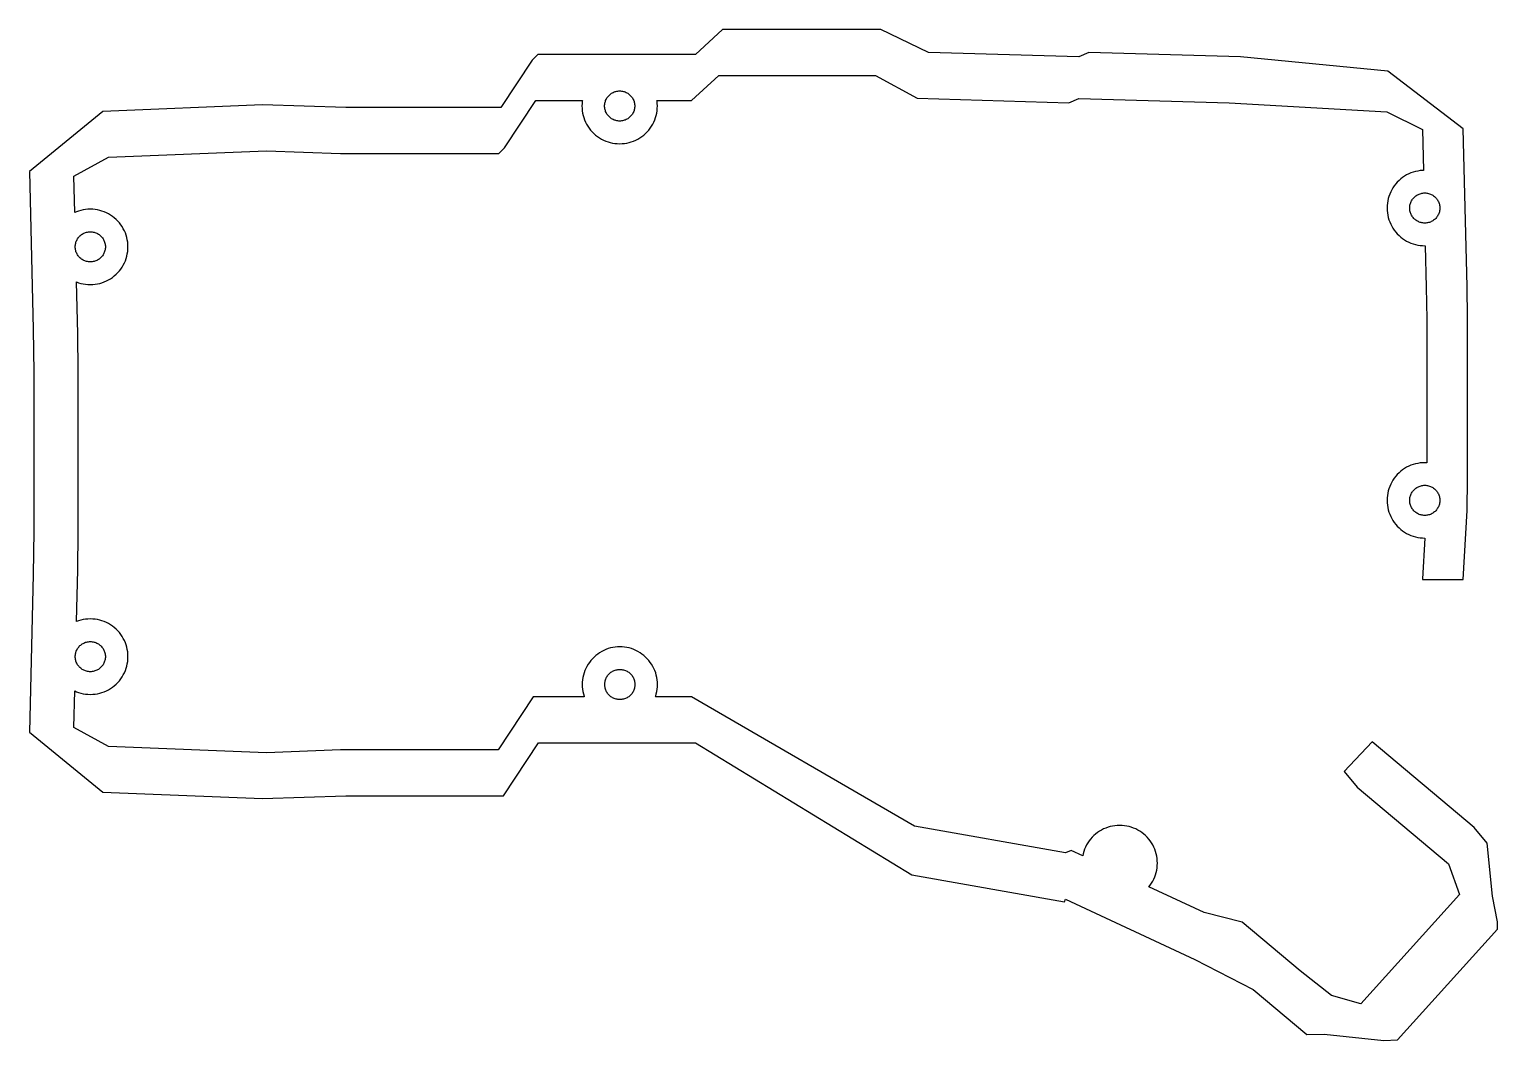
# Model space of a CAD drawing. Header units: metres. Extents: x -86 to 80, y -72 to 42.
import ezdxf

# ---------------------------------------------------------------- set-up
doc = ezdxf.new("R2010")
doc.units = ezdxf.units.M

msp = doc.modelspace()

# ---------------------------------------------------------------- linework, layer by layer
for p, q in [((-7.88699, 41.6253), (-10.9409, 38.8053)), ((9.99014, 41.6253), (-7.88699, 41.6253)), ((15.3716, 39.0223), (9.99014, 41.6253)), ((-29.3527, 38.1639), (-32.8836, 32.8053)), ((-28.7192, 38.8053), (-29.3527, 38.1639)), ((-10.9409, 38.8053), (-28.7192, 38.8053)), ((32.3023, 38.536), (15.3716, 39.0223)), ((33.4486, 39.025), (32.3023, 38.536)), ((50.5685, 38.5333), (33.4486, 39.025)), ((67.1712, 36.9207), (50.5685, 38.5333)), ((-11.363, 33.6205), (-8.30914, 36.4405)), ((-8.30914, 36.4405), (9.37047, 36.4405)), ((9.37047, 36.4405), (14.0625, 33.85)), ((75.6712, 30.4207), (67.1712, 36.9207)), ((-32.4614, 28.2619), (-28.9305, 33.6205)), ((-28.9305, 33.6205), (-23.6785, 33.6205)), ((-23.7197, 33.2531), (-23.7281, 32.9862)), ((-23.6946, 33.5189), (-23.7197, 33.2531)), ((-23.6785, 33.6205), (-23.6946, 33.5189)), ((-21.1747, 33.0929), (-21.1647, 33.1993)), ((-21.1647, 33.1993), (-21.148, 33.3047)), ((-21.148, 33.3047), (-21.1247, 33.409)), ((-21.1247, 33.409), (-21.0949, 33.5115)), ((-21.0949, 33.5115), (-21.0587, 33.612)), ((-21.0587, 33.612), (-21.0163, 33.71)), ((-21.0163, 33.71), (-20.9678, 33.8052)), ((-20.9678, 33.8052), (-20.9135, 33.8971)), ((-20.9135, 33.8971), (-20.8534, 33.9854)), ((-20.8534, 33.9854), (-20.788, 34.0698)), ((-20.788, 34.0698), (-20.7173, 34.1499)), ((-20.7173, 34.1499), (-20.6418, 34.2254)), ((-20.6418, 34.2254), (-20.5617, 34.2961)), ((-20.5617, 34.2961), (-20.4773, 34.3615)), ((-20.4773, 34.3615), (-20.389, 34.4216)), ((-20.389, 34.4216), (-20.2971, 34.4759)), ((-20.2971, 34.4759), (-20.2019, 34.5244)), ((-20.2019, 34.5244), (-20.1039, 34.5668)), ((-20.1039, 34.5668), (-20.0034, 34.603)), ((-20.0034, 34.603), (-19.9009, 34.6328)), ((-19.9009, 34.6328), (-19.7966, 34.6561)), ((-19.7966, 34.6561), (-19.6912, 34.6728)), ((-19.6912, 34.6728), (-19.5848, 34.6828)), ((-19.5848, 34.6828), (-19.4781, 34.6862)), ((-19.4781, 34.6862), (-19.3714, 34.6828)), ((-19.3714, 34.6828), (-19.265, 34.6728)), ((-19.265, 34.6728), (-19.1595, 34.6561)), ((-19.1595, 34.6561), (-19.0553, 34.6328)), ((-19.0553, 34.6328), (-18.9528, 34.603)), ((-18.9528, 34.603), (-18.8523, 34.5668)), ((-18.8523, 34.5668), (-18.7543, 34.5244)), ((-18.7543, 34.5244), (-18.6591, 34.4759)), ((-18.6591, 34.4759), (-18.5672, 34.4216)), ((-18.5672, 34.4216), (-18.4789, 34.3615)), ((-18.4789, 34.3615), (-18.3945, 34.2961)), ((-18.3945, 34.2961), (-18.3144, 34.2254)), ((-18.3144, 34.2254), (-18.2389, 34.1499)), ((-18.2389, 34.1499), (-18.1682, 34.0698)), ((-18.1682, 34.0698), (-18.1028, 33.9854)), ((-18.1028, 33.9854), (-18.0427, 33.8971)), ((-18.0427, 33.8971), (-17.9884, 33.8052)), ((-17.9884, 33.8052), (-17.9399, 33.71)), ((-17.9399, 33.71), (-17.8975, 33.612)), ((-17.8975, 33.612), (-17.8613, 33.5115)), ((-17.8613, 33.5115), (-17.8315, 33.409)), ((-17.8315, 33.409), (-17.8082, 33.3047)), ((-17.8082, 33.3047), (-17.7915, 33.1993)), ((-17.7915, 33.1993), (-17.7814, 33.0929)), ((-15.2616, 33.5189), (-15.2777, 33.6205)), ((-15.2777, 33.6205), (-11.363, 33.6205)), ((-15.2365, 33.2531), (-15.2616, 33.5189)), ((-15.2281, 32.9862), (-15.2365, 33.2531)), ((14.0625, 33.85), (31.1824, 33.3583)), ((31.1824, 33.3583), (32.3287, 33.8473)), ((32.3287, 33.8473), (49.2595, 33.361)), ((49.2595, 33.361), (67.0712, 32.3207)), ((-77.7761, 32.3802), (-86.0662, 25.6161)), ((-59.7843, 33.1131), (-77.7761, 32.3802)), ((-50.3524, 32.8053), (-59.7843, 33.1131)), ((-32.8836, 32.8053), (-50.3524, 32.8053)), ((-23.7281, 32.9862), (-23.7197, 32.7193)), ((-23.7197, 32.7193), (-23.6946, 32.4535)), ((-23.6946, 32.4535), (-23.6528, 32.1898)), ((-23.6528, 32.1898), (-23.5946, 31.9293)), ((-23.5946, 31.9293), (-23.5201, 31.6729)), ((-23.5201, 31.6729), (-23.4297, 31.4217)), ((-21.1781, 32.9862), (-21.1747, 33.0929)), ((-21.1747, 32.8795), (-21.1781, 32.9862)), ((-21.1647, 32.7731), (-21.1747, 32.8795)), ((-21.148, 32.6677), (-21.1647, 32.7731)), ((-21.1247, 32.5634), (-21.148, 32.6677)), ((-21.0949, 32.4609), (-21.1247, 32.5634)), ((-21.0587, 32.3604), (-21.0949, 32.4609)), ((-21.0163, 32.2624), (-21.0587, 32.3604)), ((-20.9678, 32.1672), (-21.0163, 32.2624)), ((-20.9135, 32.0753), (-20.9678, 32.1672)), ((-20.8534, 31.987), (-20.9135, 32.0753)), ((-20.788, 31.9026), (-20.8534, 31.987)), ((-20.7173, 31.8225), (-20.788, 31.9026)), ((-20.6418, 31.747), (-20.7173, 31.8225)), ((-20.5617, 31.6763), (-20.6418, 31.747)), ((-20.4773, 31.6109), (-20.5617, 31.6763)), ((-20.389, 31.5508), (-20.4773, 31.6109)), ((-20.2971, 31.4965), (-20.389, 31.5508)), ((-20.2019, 31.448), (-20.2971, 31.4965)), ((-18.6591, 31.4965), (-18.7543, 31.448)), ((-18.5672, 31.5508), (-18.6591, 31.4965)), ((-18.4789, 31.6109), (-18.5672, 31.5508)), ((-18.3945, 31.6763), (-18.4789, 31.6109)), ((-18.3144, 31.747), (-18.3945, 31.6763)), ((-18.2389, 31.8225), (-18.3144, 31.747)), ((-18.1682, 31.9026), (-18.2389, 31.8225)), ((-18.1028, 31.987), (-18.1682, 31.9026)), ((-18.0427, 32.0753), (-18.1028, 31.987)), ((-17.9884, 32.1672), (-18.0427, 32.0753)), ((-17.9399, 32.2624), (-17.9884, 32.1672)), ((-17.8975, 32.3604), (-17.9399, 32.2624)), ((-17.8613, 32.4609), (-17.8975, 32.3604)), ((-17.8315, 32.5634), (-17.8613, 32.4609)), ((-17.8082, 32.6677), (-17.8315, 32.5634)), ((-17.7915, 32.7731), (-17.8082, 32.6677)), ((-17.7814, 32.8795), (-17.7915, 32.7731)), ((-17.7814, 33.0929), (-17.7781, 32.9862)), ((-17.7781, 32.9862), (-17.7814, 32.8795)), ((-15.5266, 31.4217), (-15.4361, 31.6729)), ((-15.4361, 31.6729), (-15.3616, 31.9293)), ((-15.3616, 31.9293), (-15.3034, 32.1898)), ((-15.3034, 32.1898), (-15.2616, 32.4535)), ((-15.2616, 32.4535), (-15.2365, 32.7193)), ((-15.2365, 32.7193), (-15.2281, 32.9862)), ((67.0712, 32.3207), (71.0712, 30.3207)), ((-23.4297, 31.4217), (-23.3236, 31.1766)), ((-23.3236, 31.1766), (-23.2024, 30.9388)), ((-23.2024, 30.9388), (-23.0665, 30.7089)), ((-23.0665, 30.7089), (-22.9164, 30.4881)), ((-22.9164, 30.4881), (-22.7528, 30.2772)), ((-22.7528, 30.2772), (-22.5762, 30.0769)), ((-22.5762, 30.0769), (-22.3874, 29.8881)), ((-22.3874, 29.8881), (-22.1871, 29.7115)), ((-20.1039, 31.4056), (-20.2019, 31.448)), ((-20.0034, 31.3694), (-20.1039, 31.4056)), ((-19.9009, 31.3396), (-20.0034, 31.3694)), ((-19.7966, 31.3163), (-19.9009, 31.3396)), ((-19.6912, 31.2996), (-19.7966, 31.3163)), ((-19.5848, 31.2896), (-19.6912, 31.2996)), ((-19.4781, 31.2862), (-19.5848, 31.2896)), ((-19.3714, 31.2896), (-19.4781, 31.2862)), ((-19.265, 31.2996), (-19.3714, 31.2896)), ((-19.1595, 31.3163), (-19.265, 31.2996)), ((-19.0553, 31.3396), (-19.1595, 31.3163)), ((-18.9528, 31.3694), (-19.0553, 31.3396)), ((-18.8523, 31.4056), (-18.9528, 31.3694)), ((-18.7543, 31.448), (-18.8523, 31.4056)), ((-16.769, 29.7115), (-16.5688, 29.8881)), ((-16.5688, 29.8881), (-16.38, 30.0769)), ((-16.38, 30.0769), (-16.2034, 30.2772)), ((-16.2034, 30.2772), (-16.0398, 30.4881)), ((-16.0398, 30.4881), (-15.8897, 30.7089)), ((-15.8897, 30.7089), (-15.7538, 30.9388)), ((-15.7538, 30.9388), (-15.6326, 31.1766)), ((-15.6326, 31.1766), (-15.5266, 31.4217)), ((71.0712, 30.3207), (71.185, 25.7266)), ((76.1116, 12.6423), (75.6712, 30.4207)), ((-33.0949, 27.6205), (-32.4614, 28.2619)), ((-22.1871, 29.7115), (-21.9762, 29.5479)), ((-21.9762, 29.5479), (-21.7554, 29.3978)), ((-21.7554, 29.3978), (-21.5256, 29.2619)), ((-21.5256, 29.2619), (-21.2877, 29.1407)), ((-21.2877, 29.1407), (-21.0426, 29.0347)), ((-21.0426, 29.0347), (-20.7914, 28.9442)), ((-20.7914, 28.9442), (-20.535, 28.8697)), ((-20.535, 28.8697), (-20.2745, 28.8115)), ((-20.2745, 28.8115), (-20.0108, 28.7697)), ((-20.0108, 28.7697), (-19.745, 28.7446)), ((-19.745, 28.7446), (-19.4781, 28.7362)), ((-19.4781, 28.7362), (-19.2112, 28.7446)), ((-19.2112, 28.7446), (-18.9454, 28.7697)), ((-18.9454, 28.7697), (-18.6817, 28.8115)), ((-18.6817, 28.8115), (-18.4212, 28.8697)), ((-18.4212, 28.8697), (-18.1648, 28.9442)), ((-18.1648, 28.9442), (-17.9136, 29.0347)), ((-17.9136, 29.0347), (-17.6685, 29.1407)), ((-17.6685, 29.1407), (-17.4306, 29.2619)), ((-17.4306, 29.2619), (-17.2008, 29.3978)), ((-17.2008, 29.3978), (-16.98, 29.5479)), ((-16.98, 29.5479), (-16.769, 29.7115)), ((-81.0551, 25.0841), (-77.1279, 27.2214)), ((-77.1279, 27.2214), (-59.3349, 27.9461)), ((-59.3349, 27.9461), (-50.9721, 27.6205)), ((-50.9721, 27.6205), (-33.0949, 27.6205)), ((-86.0662, 25.6161), (-85.6257, 7.83772)), ((-80.9531, 20.9703), (-81.0551, 25.0841)), ((68.8433, 24.9198), (68.6324, 24.7561)), ((69.0641, 25.0699), (68.8433, 24.9198)), ((69.2939, 25.2058), (69.0641, 25.0699)), ((69.5318, 25.327), (69.2939, 25.2058)), ((69.7769, 25.433), (69.5318, 25.327)), ((70.0281, 25.5235), (69.7769, 25.433)), ((70.2845, 25.5979), (70.0281, 25.5235)), ((70.545, 25.6562), (70.2845, 25.5979)), ((70.8087, 25.698), (70.545, 25.6562)), ((71.0745, 25.7231), (70.8087, 25.698)), ((71.185, 25.7266), (71.0745, 25.7231)), ((67.4959, 23.291), (67.3898, 23.046)), ((67.6171, 23.5289), (67.4959, 23.291)), ((67.753, 23.7587), (67.6171, 23.5289)), ((67.9031, 23.9796), (67.753, 23.7587)), ((68.0667, 24.1905), (67.9031, 23.9796)), ((68.2433, 24.3908), (68.0667, 24.1905)), ((68.4321, 24.5796), (68.2433, 24.3908)), ((68.6324, 24.7561), (68.4321, 24.5796)), ((67.0998, 21.7483), (67.0914, 21.4815)), ((67.1249, 22.0141), (67.0998, 21.7483)), ((67.1667, 22.2778), (67.1249, 22.0141)), ((67.2249, 22.5384), (67.1667, 22.2778)), ((67.2994, 22.7948), (67.2249, 22.5384)), ((67.3898, 23.046), (67.2994, 22.7948)), ((69.6414, 21.4815), (69.6448, 21.5882)), ((69.6448, 21.5882), (69.6548, 21.6945)), ((69.6548, 21.6945), (69.6715, 21.8)), ((69.6715, 21.8), (69.6948, 21.9043)), ((69.6948, 21.9043), (69.7246, 22.0068)), ((69.7246, 22.0068), (69.7608, 22.1073)), ((69.7608, 22.1073), (69.8032, 22.2053)), ((69.8032, 22.2053), (69.8517, 22.3005)), ((69.8517, 22.3005), (69.906, 22.3924)), ((69.906, 22.3924), (69.9661, 22.4807)), ((69.9661, 22.4807), (70.0315, 22.5651)), ((70.0315, 22.5651), (70.1022, 22.6452)), ((70.1022, 22.6452), (70.1777, 22.7207)), ((70.1777, 22.7207), (70.2578, 22.7914)), ((70.2578, 22.7914), (70.3422, 22.8568)), ((70.3422, 22.8568), (70.4305, 22.9168)), ((70.4305, 22.9168), (70.5224, 22.9712)), ((70.5224, 22.9712), (70.6176, 23.0197)), ((70.6176, 23.0197), (70.7156, 23.0621)), ((70.7156, 23.0621), (70.8161, 23.0983)), ((70.8161, 23.0983), (70.9186, 23.1281)), ((70.9186, 23.1281), (71.0229, 23.1514)), ((71.0229, 23.1514), (71.1283, 23.1681)), ((71.1283, 23.1681), (71.2346, 23.1781)), ((71.2346, 23.1781), (71.3414, 23.1815)), ((71.3414, 23.1815), (71.4482, 23.1781)), ((71.4482, 23.1781), (71.5545, 23.1681)), ((71.5545, 23.1681), (71.6599, 23.1514)), ((71.6599, 23.1514), (71.7642, 23.1281)), ((71.7642, 23.1281), (71.8667, 23.0983)), ((71.8667, 23.0983), (71.9672, 23.0621)), ((71.9672, 23.0621), (72.0652, 23.0197)), ((72.0652, 23.0197), (72.1604, 22.9712)), ((72.1604, 22.9712), (72.2523, 22.9168)), ((72.2523, 22.9168), (72.3406, 22.8568)), ((72.3406, 22.8568), (72.425, 22.7914)), ((72.425, 22.7914), (72.5051, 22.7207)), ((72.5051, 22.7207), (72.5806, 22.6452)), ((72.5806, 22.6452), (72.6513, 22.5651)), ((72.6513, 22.5651), (72.7167, 22.4807)), ((72.7167, 22.4807), (72.7768, 22.3924)), ((72.7768, 22.3924), (72.8311, 22.3005)), ((72.8311, 22.3005), (72.8796, 22.2053)), ((72.8796, 22.2053), (72.922, 22.1073)), ((72.922, 22.1073), (72.9582, 22.0068)), ((72.9582, 22.0068), (72.988, 21.9043)), ((72.988, 21.9043), (73.0113, 21.8)), ((73.0113, 21.8), (73.028, 21.6945)), ((73.028, 21.6945), (73.038, 21.5882)), ((73.038, 21.5882), (73.0414, 21.4815)), ((-80.7563, 21.0555), (-80.9531, 20.9703)), ((-80.5051, 21.1459), (-80.7563, 21.0555)), ((-80.2487, 21.2204), (-80.5051, 21.1459)), ((-79.9881, 21.2787), (-80.2487, 21.2204)), ((-79.7244, 21.3204), (-79.9881, 21.2787)), ((-79.4586, 21.3456), (-79.7244, 21.3204)), ((-79.1918, 21.354), (-79.4586, 21.3456)), ((-78.9249, 21.3456), (-79.1918, 21.354)), ((-78.6591, 21.3204), (-78.9249, 21.3456)), ((-78.3954, 21.2787), (-78.6591, 21.3204)), ((-78.1348, 21.2204), (-78.3954, 21.2787)), ((-77.8784, 21.1459), (-78.1348, 21.2204)), ((-77.6272, 21.0555), (-77.8784, 21.1459)), ((-77.3822, 20.9495), (-77.6272, 21.0555)), ((-77.1443, 20.8283), (-77.3822, 20.9495)), ((-76.9145, 20.6924), (-77.1443, 20.8283)), ((-76.6937, 20.5423), (-76.9145, 20.6924)), ((-76.4827, 20.3786), (-76.6937, 20.5423)), ((-76.2825, 20.2021), (-76.4827, 20.3786)), ((-76.0937, 20.0133), (-76.2825, 20.2021)), ((-75.9171, 19.813), (-76.0937, 20.0133)), ((67.0914, 21.4815), (67.0998, 21.2146)), ((67.0998, 21.2146), (67.1249, 20.9488)), ((67.1249, 20.9488), (67.1667, 20.6851)), ((67.1667, 20.6851), (67.2249, 20.4245)), ((67.2249, 20.4245), (67.2994, 20.1682)), ((67.2994, 20.1682), (67.3898, 19.9169)), ((67.3898, 19.9169), (67.4959, 19.6719)), ((69.6448, 21.3747), (69.6414, 21.4815)), ((69.6548, 21.2684), (69.6448, 21.3747)), ((69.6715, 21.1629), (69.6548, 21.2684)), ((69.6948, 21.0587), (69.6715, 21.1629)), ((69.7246, 20.9561), (69.6948, 21.0587)), ((69.7608, 20.8557), (69.7246, 20.9561)), ((69.8032, 20.7576), (69.7608, 20.8557)), ((69.8517, 20.6625), (69.8032, 20.7576)), ((69.906, 20.5706), (69.8517, 20.6625)), ((69.9661, 20.4822), (69.906, 20.5706)), ((70.0315, 20.3979), (69.9661, 20.4822)), ((70.1022, 20.3177), (70.0315, 20.3979)), ((70.1777, 20.2422), (70.1022, 20.3177)), ((70.2578, 20.1716), (70.1777, 20.2422)), ((70.3422, 20.1061), (70.2578, 20.1716)), ((70.4305, 20.0461), (70.3422, 20.1061)), ((70.5224, 19.9917), (70.4305, 20.0461)), ((70.6176, 19.9433), (70.5224, 19.9917)), ((70.7156, 19.9008), (70.6176, 19.9433)), ((70.8161, 19.8647), (70.7156, 19.9008)), ((71.9672, 19.9008), (71.8667, 19.8647)), ((72.0652, 19.9433), (71.9672, 19.9008)), ((72.1604, 19.9917), (72.0652, 19.9433)), ((72.2523, 20.0461), (72.1604, 19.9917)), ((72.3406, 20.1061), (72.2523, 20.0461)), ((72.425, 20.1716), (72.3406, 20.1061)), ((72.5051, 20.2422), (72.425, 20.1716)), ((72.5806, 20.3177), (72.5051, 20.2422)), ((72.6513, 20.3979), (72.5806, 20.3177)), ((72.7167, 20.4822), (72.6513, 20.3979)), ((72.7768, 20.5706), (72.7167, 20.4822)), ((72.8311, 20.6625), (72.7768, 20.5706)), ((72.8796, 20.7576), (72.8311, 20.6625)), ((72.922, 20.8557), (72.8796, 20.7576)), ((72.9582, 20.9561), (72.922, 20.8557)), ((72.988, 21.0587), (72.9582, 20.9561)), ((73.0113, 21.1629), (72.988, 21.0587)), ((73.028, 21.2684), (73.0113, 21.1629)), ((73.038, 21.3747), (73.028, 21.2684)), ((73.0414, 21.4815), (73.038, 21.3747)), ((-80.5016, 18.1876), (-80.431, 18.2677)), ((-80.431, 18.2677), (-80.3555, 18.3432)), ((-80.3555, 18.3432), (-80.2754, 18.4138)), ((-80.2754, 18.4138), (-80.191, 18.4793)), ((-80.191, 18.4793), (-80.1027, 18.5393)), ((-80.1027, 18.5393), (-80.0108, 18.5937)), ((-80.0108, 18.5937), (-79.9156, 18.6422)), ((-79.9156, 18.6422), (-79.8176, 18.6846)), ((-79.8176, 18.6846), (-79.7171, 18.7207)), ((-79.7171, 18.7207), (-79.6145, 18.7505)), ((-79.6145, 18.7505), (-79.5103, 18.7738)), ((-79.5103, 18.7738), (-79.4048, 18.7905)), ((-79.4048, 18.7905), (-79.2985, 18.8006)), ((-79.2985, 18.8006), (-79.1918, 18.804)), ((-79.1918, 18.804), (-79.085, 18.8006)), ((-79.085, 18.8006), (-78.9787, 18.7905)), ((-78.9787, 18.7905), (-78.8732, 18.7738)), ((-78.8732, 18.7738), (-78.769, 18.7505)), ((-78.769, 18.7505), (-78.6664, 18.7207)), ((-78.6664, 18.7207), (-78.566, 18.6846)), ((-78.566, 18.6846), (-78.468, 18.6422)), ((-78.468, 18.6422), (-78.3728, 18.5937)), ((-78.3728, 18.5937), (-78.2809, 18.5393)), ((-78.2809, 18.5393), (-78.1925, 18.4793)), ((-78.1925, 18.4793), (-78.1082, 18.4138)), ((-78.1082, 18.4138), (-78.028, 18.3432)), ((-78.028, 18.3432), (-77.9525, 18.2677)), ((-77.9525, 18.2677), (-77.8819, 18.1876)), ((-75.7534, 19.602), (-75.9171, 19.813)), ((-75.6034, 19.3812), (-75.7534, 19.602)), ((-75.4675, 19.1514), (-75.6034, 19.3812)), ((-75.3463, 18.9135), (-75.4675, 19.1514)), ((-75.2402, 18.6685), (-75.3463, 18.9135)), ((-75.1498, 18.4173), (-75.2402, 18.6685)), ((-75.0753, 18.1609), (-75.1498, 18.4173)), ((67.4959, 19.6719), (67.6171, 19.434)), ((67.6171, 19.434), (67.753, 19.2042)), ((67.753, 19.2042), (67.9031, 18.9834)), ((67.9031, 18.9834), (68.0667, 18.7724)), ((68.0667, 18.7724), (68.2433, 18.5721)), ((68.2433, 18.5721), (68.4321, 18.3834)), ((68.4321, 18.3834), (68.6324, 18.2068)), ((70.9186, 19.8349), (70.8161, 19.8647)), ((71.0229, 19.8116), (70.9186, 19.8349)), ((71.1283, 19.7949), (71.0229, 19.8116)), ((71.2346, 19.7848), (71.1283, 19.7949)), ((71.3414, 19.7815), (71.2346, 19.7848)), ((71.4482, 19.7848), (71.3414, 19.7815)), ((71.5545, 19.7949), (71.4482, 19.7848)), ((71.6599, 19.8116), (71.5545, 19.7949)), ((71.7642, 19.8349), (71.6599, 19.8116)), ((71.8667, 19.8647), (71.7642, 19.8349)), ((-80.8918, 17.104), (-80.8884, 17.2107)), ((-80.8884, 16.9972), (-80.8918, 17.104)), ((-80.8884, 17.2107), (-80.8784, 17.317)), ((-80.8784, 16.8909), (-80.8884, 16.9972)), ((-80.8784, 17.317), (-80.8617, 17.4225)), ((-80.8617, 16.7854), (-80.8784, 16.8909)), ((-80.8617, 17.4225), (-80.8384, 17.5267)), ((-80.8384, 16.6812), (-80.8617, 16.7854)), ((-80.8384, 17.5267), (-80.8086, 17.6293)), ((-80.8086, 16.5786), (-80.8384, 16.6812)), ((-80.8086, 17.6293), (-80.7724, 17.7298)), ((-80.7724, 16.4781), (-80.8086, 16.5786)), ((-80.7724, 17.7298), (-80.73, 17.8278)), ((-80.73, 17.8278), (-80.6815, 17.9229)), ((-80.6815, 17.9229), (-80.6271, 18.0149)), ((-80.6271, 18.0149), (-80.5671, 18.1032)), ((-80.5671, 18.1032), (-80.5016, 18.1876)), ((-77.8819, 18.1876), (-77.8165, 18.1032)), ((-77.8165, 18.1032), (-77.7564, 18.0149)), ((-77.7564, 18.0149), (-77.7021, 17.9229)), ((-77.7021, 17.9229), (-77.6536, 17.8278)), ((-77.6536, 17.8278), (-77.6112, 17.7298)), ((-77.6112, 17.7298), (-77.575, 17.6293)), ((-77.575, 16.5786), (-77.6112, 16.4781)), ((-77.575, 17.6293), (-77.5452, 17.5267)), ((-77.5452, 16.6812), (-77.575, 16.5786)), ((-77.5452, 17.5267), (-77.5219, 17.4225)), ((-77.5219, 16.7854), (-77.5452, 16.6812)), ((-77.5219, 17.4225), (-77.5052, 17.317)), ((-77.5052, 16.8909), (-77.5219, 16.7854)), ((-77.5052, 17.317), (-77.4951, 17.2107)), ((-77.4951, 16.9972), (-77.5052, 16.8909)), ((-77.4951, 17.2107), (-77.4918, 17.104)), ((-77.4918, 17.104), (-77.4951, 16.9972)), ((-75.0171, 17.9003), (-75.0753, 18.1609)), ((-74.9753, 17.6366), (-75.0171, 17.9003)), ((-75.0171, 16.3076), (-74.9753, 16.5713)), ((-74.9502, 17.3708), (-74.9753, 17.6366)), ((-74.9753, 16.5713), (-74.9502, 16.8371)), ((-74.9418, 17.104), (-74.9502, 17.3708)), ((-74.9502, 16.8371), (-74.9418, 17.104)), ((68.6324, 18.2068), (68.8433, 18.0432)), ((68.8433, 18.0432), (69.0641, 17.8931)), ((69.0641, 17.8931), (69.2939, 17.7572)), ((69.2939, 17.7572), (69.5318, 17.636)), ((69.5318, 17.636), (69.7769, 17.5299)), ((69.7769, 17.5299), (70.0281, 17.4395)), ((70.0281, 17.4395), (70.2845, 17.365)), ((70.2845, 17.365), (70.545, 17.3067)), ((70.545, 17.3067), (70.8087, 17.265)), ((70.8087, 17.265), (71.0745, 17.2399)), ((71.0745, 17.2399), (71.3414, 17.2315)), ((71.3414, 17.2315), (71.3954, 17.2332)), ((71.3954, 17.2332), (71.5116, 12.5423)), ((-80.73, 16.3801), (-80.7724, 16.4781)), ((-80.6815, 16.285), (-80.73, 16.3801)), ((-80.6271, 16.1931), (-80.6815, 16.285)), ((-80.5671, 16.1047), (-80.6271, 16.1931)), ((-80.5016, 16.0203), (-80.5671, 16.1047)), ((-80.431, 15.9402), (-80.5016, 16.0203)), ((-80.3555, 15.8647), (-80.431, 15.9402)), ((-80.2754, 15.7941), (-80.3555, 15.8647)), ((-80.191, 15.7286), (-80.2754, 15.7941)), ((-80.1027, 15.6686), (-80.191, 15.7286)), ((-80.0108, 15.6142), (-80.1027, 15.6686)), ((-79.9156, 15.5658), (-80.0108, 15.6142)), ((-79.8176, 15.5233), (-79.9156, 15.5658)), ((-79.7171, 15.4872), (-79.8176, 15.5233)), ((-79.6145, 15.4574), (-79.7171, 15.4872)), ((-79.5103, 15.4341), (-79.6145, 15.4574)), ((-79.4048, 15.4174), (-79.5103, 15.4341)), ((-79.2985, 15.4073), (-79.4048, 15.4174)), ((-79.1918, 15.4039), (-79.2985, 15.4073)), ((-79.085, 15.4073), (-79.1918, 15.4039)), ((-78.9787, 15.4174), (-79.085, 15.4073)), ((-78.8732, 15.4341), (-78.9787, 15.4174)), ((-78.769, 15.4574), (-78.8732, 15.4341)), ((-78.6664, 15.4872), (-78.769, 15.4574)), ((-78.566, 15.5233), (-78.6664, 15.4872)), ((-78.468, 15.5658), (-78.566, 15.5233)), ((-78.3728, 15.6142), (-78.468, 15.5658)), ((-78.2809, 15.6686), (-78.3728, 15.6142)), ((-78.1925, 15.7286), (-78.2809, 15.6686)), ((-78.1082, 15.7941), (-78.1925, 15.7286)), ((-78.028, 15.8647), (-78.1082, 15.7941)), ((-77.9525, 15.9402), (-78.028, 15.8647)), ((-77.8819, 16.0203), (-77.9525, 15.9402)), ((-77.8165, 16.1047), (-77.8819, 16.0203)), ((-77.7564, 16.1931), (-77.8165, 16.1047)), ((-77.7021, 16.285), (-77.7564, 16.1931)), ((-77.6536, 16.3801), (-77.7021, 16.285)), ((-77.6112, 16.4781), (-77.6536, 16.3801)), ((-75.6034, 14.8267), (-75.4675, 15.0565)), ((-75.4675, 15.0565), (-75.3463, 15.2944)), ((-75.3463, 15.2944), (-75.2402, 15.5394)), ((-75.2402, 15.5394), (-75.1498, 15.7906)), ((-75.1498, 15.7906), (-75.0753, 16.047)), ((-75.0753, 16.047), (-75.0171, 16.3076)), ((-77.6272, 13.1524), (-77.3822, 13.2584)), ((-77.3822, 13.2584), (-77.1443, 13.3797)), ((-77.1443, 13.3797), (-76.9145, 13.5156)), ((-76.9145, 13.5156), (-76.6937, 13.6656)), ((-76.6937, 13.6656), (-76.4827, 13.8293)), ((-76.4827, 13.8293), (-76.2825, 14.0058)), ((-76.2825, 14.0058), (-76.0937, 14.1946)), ((-76.0937, 14.1946), (-75.9171, 14.3949)), ((-75.9171, 14.3949), (-75.7534, 14.6059)), ((-75.7534, 14.6059), (-75.6034, 14.8267)), ((-80.6146, 7.30566), (-80.7595, 13.1538)), ((-80.7595, 13.1538), (-80.7563, 13.1524)), ((-80.7563, 13.1524), (-80.5051, 13.062)), ((-80.5051, 13.062), (-80.2487, 12.9875)), ((-80.2487, 12.9875), (-79.9881, 12.9292)), ((-79.9881, 12.9292), (-79.7244, 12.8875)), ((-79.7244, 12.8875), (-79.4586, 12.8623)), ((-79.4586, 12.8623), (-79.1918, 12.854)), ((-79.1918, 12.854), (-78.9249, 12.8623)), ((-78.9249, 12.8623), (-78.6591, 12.8875)), ((-78.6591, 12.8875), (-78.3954, 12.9292)), ((-78.3954, 12.9292), (-78.1348, 12.9875)), ((-78.1348, 12.9875), (-77.8784, 13.062)), ((-77.8784, 13.062), (-77.6272, 13.1524)), ((71.5116, 12.5423), (71.5559, 8.95)), ((76.1559, 9.04999), (76.1116, 12.6423)), ((71.5559, 8.95), (71.5559, -7.2382)), ((76.1559, -9.04999), (76.1559, 9.04999)), ((-85.6257, 7.83772), (-85.5656, 2.95)), ((-80.5622, 3.04999), (-80.6146, 7.30566)), ((-85.5656, 2.95), (-85.5656, -14.95)), ((-80.5622, -15.05), (-80.5622, 3.04999)), ((68.6324, -8.20679), (68.4321, -8.38336)), ((68.8433, -8.04315), (68.6324, -8.20679)), ((69.0641, -7.89308), (68.8433, -8.04315)), ((69.2939, -7.75717), (69.0641, -7.89308)), ((69.5318, -7.63596), (69.2939, -7.75717)), ((69.7769, -7.52992), (69.5318, -7.63596)), ((70.0281, -7.43948), (69.7769, -7.52992)), ((70.2845, -7.36499), (70.0281, -7.43948)), ((70.545, -7.30675), (70.2845, -7.36499)), ((70.8087, -7.26498), (70.545, -7.30675)), ((71.0745, -7.23985), (70.8087, -7.26498)), ((71.3414, -7.23148), (71.0745, -7.23985)), ((71.5559, -7.2382), (71.3414, -7.23148)), ((67.3898, -9.91695), (67.2994, -10.1682)), ((67.4959, -9.67191), (67.3898, -9.91695)), ((67.6171, -9.43402), (67.4959, -9.67191)), ((67.753, -9.20421), (67.6171, -9.43402)), ((67.9031, -8.98338), (67.753, -9.20421)), ((68.0667, -8.77242), (67.9031, -8.98338)), ((68.2433, -8.57214), (68.0667, -8.77242)), ((68.4321, -8.38336), (68.2433, -8.57214)), ((70.6176, -9.94327), (70.7156, -9.90085)), ((70.7156, -9.90085), (70.8161, -9.86467)), ((70.8161, -9.86467), (70.9186, -9.83488)), ((70.9186, -9.83488), (71.0229, -9.81158)), ((71.0229, -9.81158), (71.1283, -9.79488)), ((71.1283, -9.79488), (71.2346, -9.78482)), ((71.2346, -9.78482), (71.3414, -9.78148)), ((71.3414, -9.78148), (71.4482, -9.78482)), ((71.4482, -9.78482), (71.5545, -9.79488)), ((71.5545, -9.79488), (71.6599, -9.81158)), ((71.6599, -9.81158), (71.7642, -9.83488)), ((71.7642, -9.83488), (71.8667, -9.86467)), ((71.8667, -9.86467), (71.9672, -9.90085)), ((71.9672, -9.90085), (72.0652, -9.94327)), ((76.1116, -12.6423), (76.1559, -9.04999)), ((67.0998, -11.2146), (67.0914, -11.4815)), ((67.0914, -11.4815), (67.0998, -11.7483)), ((67.1249, -10.9488), (67.0998, -11.2146)), ((67.1667, -10.6851), (67.1249, -10.9488)), ((67.2249, -10.4245), (67.1667, -10.6851)), ((67.2994, -10.1682), (67.2249, -10.4245)), ((69.6414, -11.4815), (69.6448, -11.3747)), ((69.6448, -11.5882), (69.6414, -11.4815)), ((69.6448, -11.3747), (69.6548, -11.2684)), ((69.6548, -11.6945), (69.6448, -11.5882)), ((69.6548, -11.2684), (69.6715, -11.1629)), ((69.6715, -11.1629), (69.6948, -11.0587)), ((69.6948, -11.0587), (69.7246, -10.9561)), ((69.7246, -10.9561), (69.7608, -10.8557)), ((69.7608, -10.8557), (69.8032, -10.7576)), ((69.8032, -10.7576), (69.8517, -10.6625)), ((69.8517, -10.6625), (69.906, -10.5706)), ((69.906, -10.5706), (69.9661, -10.4822)), ((69.9661, -10.4822), (70.0315, -10.3979)), ((70.0315, -10.3979), (70.1022, -10.3177)), ((70.1022, -10.3177), (70.1777, -10.2422)), ((70.1777, -10.2422), (70.2578, -10.1716)), ((70.2578, -10.1716), (70.3422, -10.1061)), ((70.3422, -10.1061), (70.4305, -10.0461)), ((70.4305, -10.0461), (70.5224, -9.99174)), ((70.5224, -9.99174), (70.6176, -9.94327)), ((72.0652, -9.94327), (72.1604, -9.99174)), ((72.1604, -9.99174), (72.2523, -10.0461)), ((72.2523, -10.0461), (72.3406, -10.1061)), ((72.3406, -10.1061), (72.425, -10.1716)), ((72.425, -10.1716), (72.5051, -10.2422)), ((72.5051, -10.2422), (72.5806, -10.3177)), ((72.5806, -10.3177), (72.6513, -10.3979)), ((72.6513, -10.3979), (72.7167, -10.4822)), ((72.7167, -10.4822), (72.7768, -10.5706)), ((72.7768, -10.5706), (72.8311, -10.6625)), ((72.8311, -10.6625), (72.8796, -10.7576)), ((72.8796, -10.7576), (72.922, -10.8557)), ((72.922, -10.8557), (72.9582, -10.9561)), ((72.9582, -10.9561), (72.988, -11.0587)), ((72.988, -11.0587), (73.0113, -11.1629)), ((73.0113, -11.1629), (73.028, -11.2684)), ((73.028, -11.2684), (73.038, -11.3747)), ((73.038, -11.5882), (73.028, -11.6945)), ((73.038, -11.3747), (73.0414, -11.4815)), ((73.0414, -11.4815), (73.038, -11.5882)), ((67.0998, -11.7483), (67.1249, -12.0141)), ((67.1249, -12.0141), (67.1667, -12.2778)), ((67.1667, -12.2778), (67.2249, -12.5384)), ((67.2249, -12.5384), (67.2994, -12.7948)), ((67.2994, -12.7948), (67.3898, -13.046)), ((67.3898, -13.046), (67.4959, -13.291)), ((69.6715, -11.8), (69.6548, -11.6945)), ((69.6948, -11.9043), (69.6715, -11.8)), ((69.7246, -12.0068), (69.6948, -11.9043)), ((69.7608, -12.1073), (69.7246, -12.0068)), ((69.8032, -12.2053), (69.7608, -12.1073)), ((69.8517, -12.3005), (69.8032, -12.2053)), ((69.906, -12.3924), (69.8517, -12.3005)), ((69.9661, -12.4807), (69.906, -12.3924)), ((70.0315, -12.5651), (69.9661, -12.4807)), ((70.1022, -12.6452), (70.0315, -12.5651)), ((70.1777, -12.7207), (70.1022, -12.6452)), ((70.2578, -12.7914), (70.1777, -12.7207)), ((70.3422, -12.8568), (70.2578, -12.7914)), ((70.4305, -12.9168), (70.3422, -12.8568)), ((70.5224, -12.9712), (70.4305, -12.9168)), ((70.6176, -13.0197), (70.5224, -12.9712)), ((70.7156, -13.0621), (70.6176, -13.0197)), ((70.8161, -13.0983), (70.7156, -13.0621)), ((70.9186, -13.1281), (70.8161, -13.0983)), ((71.0229, -13.1514), (70.9186, -13.1281)), ((71.1283, -13.1681), (71.0229, -13.1514)), ((71.2346, -13.1781), (71.1283, -13.1681)), ((71.3414, -13.1815), (71.2346, -13.1781)), ((71.4482, -13.1781), (71.3414, -13.1815)), ((71.5545, -13.1681), (71.4482, -13.1781)), ((71.6599, -13.1514), (71.5545, -13.1681)), ((71.7642, -13.1281), (71.6599, -13.1514)), ((71.8667, -13.0983), (71.7642, -13.1281)), ((71.9672, -13.0621), (71.8667, -13.0983)), ((72.0652, -13.0197), (71.9672, -13.0621)), ((72.1604, -12.9712), (72.0652, -13.0197)), ((72.2523, -12.9168), (72.1604, -12.9712)), ((72.3406, -12.8568), (72.2523, -12.9168)), ((72.425, -12.7914), (72.3406, -12.8568)), ((72.5051, -12.7207), (72.425, -12.7914)), ((72.5806, -12.6452), (72.5051, -12.7207)), ((72.6513, -12.5651), (72.5806, -12.6452)), ((72.7167, -12.4807), (72.6513, -12.5651)), ((72.7768, -12.3924), (72.7167, -12.4807)), ((72.8311, -12.3005), (72.7768, -12.3924)), ((72.8796, -12.2053), (72.8311, -12.3005)), ((72.922, -12.1073), (72.8796, -12.2053)), ((72.9582, -12.0068), (72.922, -12.1073)), ((72.988, -11.9043), (72.9582, -12.0068)), ((73.0113, -11.8), (72.988, -11.9043)), ((73.028, -11.6945), (73.0113, -11.8)), ((75.6712, -20.4207), (76.1116, -12.6423)), ((67.4959, -13.291), (67.6171, -13.5289)), ((67.6171, -13.5289), (67.753, -13.7587)), ((67.753, -13.7587), (67.9031, -13.9796)), ((67.9031, -13.9796), (68.0667, -14.1905)), ((68.0667, -14.1905), (68.2433, -14.3908)), ((68.2433, -14.3908), (68.4321, -14.5796)), ((68.4321, -14.5796), (68.6324, -14.7561)), ((68.6324, -14.7561), (68.8433, -14.9198)), ((-85.5656, -14.95), (-85.6257, -19.8377)), ((-80.6146, -19.3057), (-80.5622, -15.05)), ((68.8433, -14.9198), (69.0641, -15.0699)), ((69.0641, -15.0699), (69.2939, -15.2058)), ((69.2939, -15.2058), (69.5318, -15.327)), ((69.5318, -15.327), (69.7769, -15.433)), ((69.7769, -15.433), (70.0281, -15.5235)), ((70.0281, -15.5235), (70.2845, -15.5979)), ((70.2845, -15.5979), (70.545, -15.6562)), ((70.545, -15.6562), (70.8087, -15.698)), ((70.8087, -15.698), (71.0745, -15.7231)), ((71.3311, -15.7311), (71.0712, -20.3207)), ((71.0745, -15.7231), (71.3311, -15.7311)), ((-85.6257, -19.8377), (-86.0662, -37.6161)), ((-80.7595, -25.1538), (-80.6146, -19.3057)), ((71.0712, -20.3207), (71.0712, -20.4207)), ((71.0712, -20.4207), (75.6712, -20.4207)), ((-80.7563, -25.1524), (-80.7595, -25.1538)), ((-80.5051, -25.062), (-80.7563, -25.1524)), ((-80.2487, -24.9875), (-80.5051, -25.062)), ((-79.9881, -24.9292), (-80.2487, -24.9875)), ((-79.7244, -24.8875), (-79.9881, -24.9292)), ((-79.4586, -24.8623), (-79.7244, -24.8875)), ((-79.1918, -24.854), (-79.4586, -24.8623)), ((-78.9249, -24.8623), (-79.1918, -24.854)), ((-78.6591, -24.8875), (-78.9249, -24.8623)), ((-78.3954, -24.9292), (-78.6591, -24.8875)), ((-78.1348, -24.9875), (-78.3954, -24.9292)), ((-77.8784, -25.062), (-78.1348, -24.9875)), ((-77.6272, -25.1524), (-77.8784, -25.062)), ((-77.3822, -25.2584), (-77.6272, -25.1524)), ((-77.1443, -25.3797), (-77.3822, -25.2584)), ((-76.9145, -25.5156), (-77.1443, -25.3797)), ((-76.6937, -25.6656), (-76.9145, -25.5156)), ((-76.4827, -25.8293), (-76.6937, -25.6656)), ((-76.2825, -26.0058), (-76.4827, -25.8293)), ((-76.0937, -26.1946), (-76.2825, -26.0058)), ((-75.9171, -26.3949), (-76.0937, -26.1946)), ((-75.7534, -26.6059), (-75.9171, -26.3949)), ((-80.6271, -28.1931), (-80.5671, -28.1047)), ((-80.5671, -28.1047), (-80.5016, -28.0203)), ((-80.5016, -28.0203), (-80.431, -27.9402)), ((-80.431, -27.9402), (-80.3555, -27.8647)), ((-80.3555, -27.8647), (-80.2754, -27.7941)), ((-80.2754, -27.7941), (-80.191, -27.7286)), ((-80.191, -27.7286), (-80.1027, -27.6686)), ((-80.1027, -27.6686), (-80.0108, -27.6142)), ((-80.0108, -27.6142), (-79.9156, -27.5658)), ((-79.9156, -27.5658), (-79.8176, -27.5233)), ((-79.8176, -27.5233), (-79.7171, -27.4872)), ((-79.7171, -27.4872), (-79.6145, -27.4574)), ((-79.6145, -27.4574), (-79.5103, -27.4341)), ((-79.5103, -27.4341), (-79.4048, -27.4174)), ((-79.4048, -27.4174), (-79.2985, -27.4073)), ((-79.2985, -27.4073), (-79.1918, -27.4039)), ((-79.1918, -27.4039), (-79.085, -27.4073)), ((-79.085, -27.4073), (-78.9787, -27.4174)), ((-78.9787, -27.4174), (-78.8732, -27.4341)), ((-78.8732, -27.4341), (-78.769, -27.4574)), ((-78.769, -27.4574), (-78.6664, -27.4872)), ((-78.6664, -27.4872), (-78.566, -27.5233)), ((-78.566, -27.5233), (-78.468, -27.5658)), ((-78.468, -27.5658), (-78.3728, -27.6142)), ((-78.3728, -27.6142), (-78.2809, -27.6686)), ((-78.2809, -27.6686), (-78.1925, -27.7286)), ((-78.1925, -27.7286), (-78.1082, -27.7941)), ((-78.1082, -27.7941), (-78.028, -27.8647)), ((-78.028, -27.8647), (-77.9525, -27.9402)), ((-77.9525, -27.9402), (-77.8819, -28.0203)), ((-77.8819, -28.0203), (-77.8165, -28.1047)), ((-77.8165, -28.1047), (-77.7564, -28.1931)), ((-75.6034, -26.8267), (-75.7534, -26.6059)), ((-75.4675, -27.0565), (-75.6034, -26.8267)), ((-75.3463, -27.2944), (-75.4675, -27.0565)), ((-75.2402, -27.5394), (-75.3463, -27.2944)), ((-75.1498, -27.7906), (-75.2402, -27.5394)), ((-75.0753, -28.047), (-75.1498, -27.7906)), ((-75.0171, -28.3076), (-75.0753, -28.047)), ((-20.5167, -28.129), (-20.7731, -28.2034)), ((-20.2561, -28.0707), (-20.5167, -28.129)), ((-19.9924, -28.0289), (-20.2561, -28.0707)), ((-19.7266, -28.0038), (-19.9924, -28.0289)), ((-19.4597, -27.9954), (-19.7266, -28.0038)), ((-19.1929, -28.0038), (-19.4597, -27.9954)), ((-18.9271, -28.0289), (-19.1929, -28.0038)), ((-18.6634, -28.0707), (-18.9271, -28.0289)), ((-18.4028, -28.129), (-18.6634, -28.0707)), ((-18.1464, -28.2034), (-18.4028, -28.129)), ((-80.8918, -29.104), (-80.8884, -28.9972)), ((-80.8884, -29.2107), (-80.8918, -29.104)), ((-80.8884, -28.9972), (-80.8784, -28.8909)), ((-80.8784, -29.317), (-80.8884, -29.2107)), ((-80.8784, -28.8909), (-80.8617, -28.7854)), ((-80.8617, -29.4225), (-80.8784, -29.317)), ((-80.8617, -28.7854), (-80.8384, -28.6812)), ((-80.8384, -29.5267), (-80.8617, -29.4225)), ((-80.8384, -28.6812), (-80.8086, -28.5786)), ((-80.8086, -29.6293), (-80.8384, -29.5267)), ((-80.8086, -28.5786), (-80.7724, -28.4781)), ((-80.7724, -29.7298), (-80.8086, -29.6293)), ((-80.7724, -28.4781), (-80.73, -28.3801)), ((-80.73, -29.8278), (-80.7724, -29.7298)), ((-80.73, -28.3801), (-80.6815, -28.285)), ((-80.6815, -28.285), (-80.6271, -28.1931)), ((-77.7564, -28.1931), (-77.7021, -28.285)), ((-77.7021, -28.285), (-77.6536, -28.3801)), ((-77.6536, -28.3801), (-77.6112, -28.4781)), ((-77.6112, -29.7298), (-77.6536, -29.8278)), ((-77.6112, -28.4781), (-77.575, -28.5786)), ((-77.575, -29.6293), (-77.6112, -29.7298)), ((-77.575, -28.5786), (-77.5452, -28.6812)), ((-77.5452, -29.5267), (-77.575, -29.6293)), ((-77.5452, -28.6812), (-77.5219, -28.7854)), ((-77.5219, -29.4225), (-77.5452, -29.5267)), ((-77.5219, -28.7854), (-77.5052, -28.8909)), ((-77.5052, -29.317), (-77.5219, -29.4225)), ((-77.5052, -28.8909), (-77.4951, -28.9972)), ((-77.4951, -29.2107), (-77.5052, -29.317)), ((-77.4951, -28.9972), (-77.4918, -29.104)), ((-77.4918, -29.104), (-77.4951, -29.2107)), ((-74.9753, -28.5713), (-75.0171, -28.3076)), ((-75.0171, -29.9003), (-74.9753, -29.6366)), ((-74.9502, -28.8371), (-74.9753, -28.5713)), ((-74.9753, -29.6366), (-74.9502, -29.3708)), ((-74.9418, -29.104), (-74.9502, -28.8371)), ((-74.9502, -29.3708), (-74.9418, -29.104)), ((-22.8981, -29.7473), (-23.0481, -29.9682)), ((-22.7344, -29.5364), (-22.8981, -29.7473)), ((-22.5579, -29.3361), (-22.7344, -29.5364)), ((-22.3691, -29.1473), (-22.5579, -29.3361)), ((-22.1688, -28.9708), (-22.3691, -29.1473)), ((-21.9578, -28.8071), (-22.1688, -28.9708)), ((-21.737, -28.657), (-21.9578, -28.8071)), ((-21.5072, -28.5211), (-21.737, -28.657)), ((-21.2693, -28.3999), (-21.5072, -28.5211)), ((-21.0243, -28.2939), (-21.2693, -28.3999)), ((-20.7731, -28.2034), (-21.0243, -28.2939)), ((-17.8952, -28.2939), (-18.1464, -28.2034)), ((-17.6502, -28.3999), (-17.8952, -28.2939)), ((-17.4123, -28.5211), (-17.6502, -28.3999)), ((-17.1825, -28.657), (-17.4123, -28.5211)), ((-16.9617, -28.8071), (-17.1825, -28.657)), ((-16.7507, -28.9708), (-16.9617, -28.8071)), ((-16.5504, -29.1473), (-16.7507, -28.9708)), ((-16.3616, -29.3361), (-16.5504, -29.1473)), ((-16.1851, -29.5364), (-16.3616, -29.3361)), ((-16.0214, -29.7473), (-16.1851, -29.5364)), ((-15.8714, -29.9682), (-16.0214, -29.7473)), ((-80.6815, -29.9229), (-80.73, -29.8278)), ((-80.6271, -30.0149), (-80.6815, -29.9229)), ((-80.5671, -30.1032), (-80.6271, -30.0149)), ((-80.5016, -30.1876), (-80.5671, -30.1032)), ((-80.431, -30.2677), (-80.5016, -30.1876)), ((-80.3555, -30.3432), (-80.431, -30.2677)), ((-80.2754, -30.4138), (-80.3555, -30.3432)), ((-80.191, -30.4793), (-80.2754, -30.4138)), ((-80.1027, -30.5393), (-80.191, -30.4793)), ((-80.0108, -30.5937), (-80.1027, -30.5393)), ((-79.9156, -30.6422), (-80.0108, -30.5937)), ((-79.8176, -30.6846), (-79.9156, -30.6422)), ((-79.7171, -30.7207), (-79.8176, -30.6846)), ((-79.6145, -30.7505), (-79.7171, -30.7207)), ((-79.5103, -30.7738), (-79.6145, -30.7505)), ((-79.4048, -30.7905), (-79.5103, -30.7738)), ((-79.2985, -30.8006), (-79.4048, -30.7905)), ((-79.1918, -30.804), (-79.2985, -30.8006)), ((-79.085, -30.8006), (-79.1918, -30.804)), ((-78.9787, -30.7905), (-79.085, -30.8006)), ((-78.8732, -30.7738), (-78.9787, -30.7905)), ((-78.769, -30.7505), (-78.8732, -30.7738)), ((-78.6664, -30.7207), (-78.769, -30.7505)), ((-78.566, -30.6846), (-78.6664, -30.7207)), ((-78.468, -30.6422), (-78.566, -30.6846)), ((-78.3728, -30.5937), (-78.468, -30.6422)), ((-78.2809, -30.5393), (-78.3728, -30.5937)), ((-78.1925, -30.4793), (-78.2809, -30.5393)), ((-78.1082, -30.4138), (-78.1925, -30.4793)), ((-78.028, -30.3432), (-78.1082, -30.4138)), ((-77.9525, -30.2677), (-78.028, -30.3432)), ((-77.8819, -30.1876), (-77.9525, -30.2677)), ((-77.8165, -30.1032), (-77.8819, -30.1876)), ((-77.7564, -30.0149), (-77.8165, -30.1032)), ((-77.7021, -29.9229), (-77.7564, -30.0149)), ((-77.6536, -29.8278), (-77.7021, -29.9229)), ((-75.7534, -31.602), (-75.6034, -31.3812)), ((-75.6034, -31.3812), (-75.4675, -31.1514)), ((-75.4675, -31.1514), (-75.3463, -30.9135)), ((-75.3463, -30.9135), (-75.2402, -30.6685)), ((-75.2402, -30.6685), (-75.1498, -30.4173)), ((-75.1498, -30.4173), (-75.0753, -30.1609)), ((-75.0753, -30.1609), (-75.0171, -29.9003)), ((-23.6345, -31.4491), (-23.6762, -31.7128)), ((-23.5762, -31.1885), (-23.6345, -31.4491)), ((-23.5017, -30.9321), (-23.5762, -31.1885)), ((-23.4113, -30.6809), (-23.5017, -30.9321)), ((-23.3053, -30.4359), (-23.4113, -30.6809)), ((-23.1841, -30.198), (-23.3053, -30.4359)), ((-23.0481, -29.9682), (-23.1841, -30.198)), ((-20.998, -31.5216), (-20.9495, -31.4265)), ((-20.9495, -31.4265), (-20.8951, -31.3345)), ((-20.8951, -31.3345), (-20.8351, -31.2462)), ((-20.8351, -31.2462), (-20.7696, -31.1618)), ((-20.7696, -31.1618), (-20.699, -31.0817)), ((-20.699, -31.0817), (-20.6235, -31.0062)), ((-20.6235, -31.0062), (-20.5434, -30.9356)), ((-20.5434, -30.9356), (-20.459, -30.8701)), ((-20.459, -30.8701), (-20.3707, -30.8101)), ((-20.3707, -30.8101), (-20.2787, -30.7557)), ((-20.2787, -30.7557), (-20.1836, -30.7072)), ((-20.1836, -30.7072), (-20.0856, -30.6648)), ((-20.0856, -30.6648), (-19.9851, -30.6286)), ((-19.9851, -30.6286), (-19.8825, -30.5988)), ((-19.8825, -30.5988), (-19.7783, -30.5755)), ((-19.7783, -30.5755), (-19.6728, -30.5588)), ((-19.6728, -30.5588), (-19.5665, -30.5488)), ((-19.5665, -30.5488), (-19.4597, -30.5454)), ((-19.4597, -30.5454), (-19.353, -30.5488)), ((-19.353, -30.5488), (-19.2467, -30.5588)), ((-19.2467, -30.5588), (-19.1412, -30.5755)), ((-19.1412, -30.5755), (-19.037, -30.5988)), ((-19.037, -30.5988), (-18.9344, -30.6286)), ((-18.9344, -30.6286), (-18.8339, -30.6648)), ((-18.8339, -30.6648), (-18.7359, -30.7072)), ((-18.7359, -30.7072), (-18.6408, -30.7557)), ((-18.6408, -30.7557), (-18.5488, -30.8101)), ((-18.5488, -30.8101), (-18.4605, -30.8701)), ((-18.4605, -30.8701), (-18.3761, -30.9356)), ((-18.3761, -30.9356), (-18.296, -31.0062)), ((-18.296, -31.0062), (-18.2205, -31.0817)), ((-18.2205, -31.0817), (-18.1499, -31.1618)), ((-18.1499, -31.1618), (-18.0844, -31.2462)), ((-18.0844, -31.2462), (-18.0244, -31.3345)), ((-18.0244, -31.3345), (-17.97, -31.4265)), ((-17.97, -31.4265), (-17.9215, -31.5216)), ((-15.7354, -30.198), (-15.8714, -29.9682)), ((-15.6142, -30.4359), (-15.7354, -30.198)), ((-15.5082, -30.6809), (-15.6142, -30.4359)), ((-15.4178, -30.9321), (-15.5082, -30.6809)), ((-15.3433, -31.1885), (-15.4178, -30.9321)), ((-15.285, -31.4491), (-15.3433, -31.1885)), ((-15.2433, -31.7128), (-15.285, -31.4491)), ((-81.0551, -37.0841), (-80.9531, -32.9703)), ((-80.9531, -32.9703), (-80.7563, -33.0555)), ((-80.7563, -33.0555), (-80.5051, -33.1459)), ((-77.8784, -33.1459), (-77.6272, -33.0555)), ((-77.6272, -33.0555), (-77.3822, -32.9495)), ((-77.3822, -32.9495), (-77.1443, -32.8283)), ((-77.1443, -32.8283), (-76.9145, -32.6924)), ((-76.9145, -32.6924), (-76.6937, -32.5423)), ((-76.6937, -32.5423), (-76.4827, -32.3786)), ((-76.4827, -32.3786), (-76.2825, -32.2021)), ((-76.2825, -32.2021), (-76.0937, -32.0133)), ((-76.0937, -32.0133), (-75.9171, -31.813)), ((-75.9171, -31.813), (-75.7534, -31.602)), ((-23.7014, -31.9786), (-23.7097, -32.2454)), ((-23.7097, -32.2454), (-23.7014, -32.5123)), ((-23.6762, -31.7128), (-23.7014, -31.9786)), ((-23.7014, -32.5123), (-23.6762, -32.7781)), ((-23.6762, -32.7781), (-23.6345, -33.0418)), ((-23.6345, -33.0418), (-23.5762, -33.3024)), ((-21.1597, -32.2454), (-21.1564, -32.1387)), ((-21.1564, -32.3522), (-21.1597, -32.2454)), ((-21.1564, -32.1387), (-21.1463, -32.0324)), ((-21.1463, -32.4585), (-21.1564, -32.3522)), ((-21.1463, -32.0324), (-21.1296, -31.9269)), ((-21.1296, -32.564), (-21.1463, -32.4585)), ((-21.1296, -31.9269), (-21.1063, -31.8227)), ((-21.1063, -32.6682), (-21.1296, -32.564)), ((-21.1063, -31.8227), (-21.0765, -31.7201)), ((-21.0765, -32.7708), (-21.1063, -32.6682)), ((-21.0765, -31.7201), (-21.0404, -31.6196)), ((-21.0404, -32.8712), (-21.0765, -32.7708)), ((-21.0404, -31.6196), (-20.998, -31.5216)), ((-20.998, -32.9693), (-21.0404, -32.8712)), ((-20.9495, -33.0644), (-20.998, -32.9693)), ((-20.8951, -33.1563), (-20.9495, -33.0644)), ((-17.97, -33.0644), (-18.0244, -33.1563)), ((-17.9215, -32.9693), (-17.97, -33.0644)), ((-17.9215, -31.5216), (-17.8791, -31.6196)), ((-17.8791, -32.8712), (-17.9215, -32.9693)), ((-17.8791, -31.6196), (-17.843, -31.7201)), ((-17.843, -32.7708), (-17.8791, -32.8712)), ((-17.843, -31.7201), (-17.8132, -31.8227)), ((-17.8132, -32.6682), (-17.843, -32.7708)), ((-17.8132, -31.8227), (-17.7899, -31.9269)), ((-17.7899, -32.564), (-17.8132, -32.6682)), ((-17.7899, -31.9269), (-17.7731, -32.0324)), ((-17.7731, -32.4585), (-17.7899, -32.564)), ((-17.7731, -32.0324), (-17.7631, -32.1387)), ((-17.7631, -32.3522), (-17.7731, -32.4585)), ((-17.7631, -32.1387), (-17.7598, -32.2454)), ((-17.7598, -32.2454), (-17.7631, -32.3522)), ((-15.3433, -33.3024), (-15.285, -33.0418)), ((-15.285, -33.0418), (-15.2433, -32.7781)), ((-15.2181, -31.9786), (-15.2433, -31.7128)), ((-15.2433, -32.7781), (-15.2181, -32.5123)), ((-15.2097, -32.2454), (-15.2181, -31.9786)), ((-15.2181, -32.5123), (-15.2097, -32.2454)), ((-80.5051, -33.1459), (-80.2487, -33.2204)), ((-80.2487, -33.2204), (-79.9881, -33.2787)), ((-79.9881, -33.2787), (-79.7244, -33.3204)), ((-79.7244, -33.3204), (-79.4586, -33.3456)), ((-79.4586, -33.3456), (-79.1918, -33.354)), ((-79.1918, -33.354), (-78.9249, -33.3456)), ((-78.9249, -33.3456), (-78.6591, -33.3204)), ((-78.6591, -33.3204), (-78.3954, -33.2787)), ((-78.3954, -33.2787), (-78.1348, -33.2204)), ((-78.1348, -33.2204), (-77.8784, -33.1459)), ((-29.2402, -33.6205), (-33.1937, -39.6205)), ((-23.4795, -33.6205), (-29.2402, -33.6205)), ((-23.5762, -33.3024), (-23.5017, -33.5588)), ((-23.5017, -33.5588), (-23.4795, -33.6205)), ((-20.8351, -33.2447), (-20.8951, -33.1563)), ((-20.7696, -33.3291), (-20.8351, -33.2447)), ((-20.699, -33.4092), (-20.7696, -33.3291)), ((-20.6235, -33.4847), (-20.699, -33.4092)), ((-20.5434, -33.5553), (-20.6235, -33.4847)), ((-20.459, -33.6208), (-20.5434, -33.5553)), ((-20.3707, -33.6808), (-20.459, -33.6208)), ((-20.2787, -33.7352), (-20.3707, -33.6808)), ((-20.1836, -33.7836), (-20.2787, -33.7352)), ((-20.0856, -33.8261), (-20.1836, -33.7836)), ((-19.9851, -33.8622), (-20.0856, -33.8261)), ((-19.8825, -33.892), (-19.9851, -33.8622)), ((-19.7783, -33.9153), (-19.8825, -33.892)), ((-19.6728, -33.932), (-19.7783, -33.9153)), ((-19.5665, -33.9421), (-19.6728, -33.932)), ((-19.4597, -33.9454), (-19.5665, -33.9421)), ((-19.353, -33.9421), (-19.4597, -33.9454)), ((-19.2467, -33.932), (-19.353, -33.9421)), ((-19.1412, -33.9153), (-19.2467, -33.932)), ((-19.037, -33.892), (-19.1412, -33.9153)), ((-18.9344, -33.8622), (-19.037, -33.892)), ((-18.8339, -33.8261), (-18.9344, -33.8622)), ((-18.7359, -33.7836), (-18.8339, -33.8261)), ((-18.6408, -33.7352), (-18.7359, -33.7836)), ((-18.5488, -33.6808), (-18.6408, -33.7352)), ((-18.4605, -33.6208), (-18.5488, -33.6808)), ((-18.3761, -33.5553), (-18.4605, -33.6208)), ((-18.296, -33.4847), (-18.3761, -33.5553)), ((-18.2205, -33.4092), (-18.296, -33.4847)), ((-18.1499, -33.3291), (-18.2205, -33.4092)), ((-18.0844, -33.2447), (-18.1499, -33.3291)), ((-18.0244, -33.1563), (-18.0844, -33.2447)), ((-15.44, -33.6205), (-15.4178, -33.5588)), ((-11.363, -33.6205), (-15.44, -33.6205)), ((-15.4178, -33.5588), (-15.3433, -33.3024)), ((13.7873, -48.2246), (-11.363, -33.6205)), ((-86.0662, -37.6161), (-77.7761, -44.3802)), ((-77.1279, -39.2214), (-81.0551, -37.0841)), ((-59.3349, -39.9461), (-77.1279, -39.2214)), ((-50.9721, -39.6205), (-59.3349, -39.9461)), ((-33.1937, -39.6205), (-50.9721, -39.6205)), ((-32.574, -44.8053), (-28.6205, -38.8053)), ((-28.6205, -38.8053), (-10.9409, -38.8053)), ((-10.9409, -38.8053), (13.4752, -53.709)), ((65.4047, -38.7103), (62.2581, -42.042)), ((76.8996, -48.3557), (65.4047, -38.7103)), ((62.2581, -42.042), (63.7293, -43.8359)), ((-77.7761, -44.3802), (-59.7843, -45.1131)), ((63.7293, -43.8359), (74.0036, -52.4571)), ((-59.7843, -45.1131), (-50.3524, -44.8053)), ((-50.3524, -44.8053), (-32.574, -44.8053)), ((30.8147, -51.227), (13.7873, -48.2246)), ((33.6495, -49.6706), (33.4859, -49.8815)), ((33.826, -49.4703), (33.6495, -49.6706)), ((34.0148, -49.2815), (33.826, -49.4703)), ((34.2151, -49.1049), (34.0148, -49.2815)), ((34.4261, -48.9413), (34.2151, -49.1049)), ((34.6469, -48.7912), (34.4261, -48.9413)), ((34.8767, -48.6553), (34.6469, -48.7912)), ((35.1146, -48.5341), (34.8767, -48.6553)), ((35.3596, -48.4281), (35.1146, -48.5341)), ((35.6109, -48.3376), (35.3596, -48.4281)), ((35.8672, -48.2632), (35.6109, -48.3376)), ((36.1278, -48.2049), (35.8672, -48.2632)), ((36.3915, -48.1631), (36.1278, -48.2049)), ((36.6573, -48.138), (36.3915, -48.1631)), ((36.9242, -48.1296), (36.6573, -48.138)), ((37.191, -48.138), (36.9242, -48.1296)), ((37.4568, -48.1631), (37.191, -48.138)), ((37.7205, -48.2049), (37.4568, -48.1631)), ((37.9811, -48.2632), (37.7205, -48.2049)), ((38.2375, -48.3376), (37.9811, -48.2632)), ((38.4887, -48.4281), (38.2375, -48.3376)), ((38.7337, -48.5341), (38.4887, -48.4281)), ((38.9716, -48.6553), (38.7337, -48.5341)), ((39.2014, -48.7912), (38.9716, -48.6553)), ((39.4223, -48.9413), (39.2014, -48.7912)), ((39.6332, -49.1049), (39.4223, -48.9413)), ((39.8335, -49.2815), (39.6332, -49.1049)), ((40.0223, -49.4703), (39.8335, -49.2815)), ((40.1989, -49.6706), (40.0223, -49.4703)), ((40.3625, -49.8815), (40.1989, -49.6706)), ((78.3708, -50.1497), (76.8996, -48.3557)), ((31.4369, -50.9552), (30.8147, -51.227)), ((32.7527, -51.5687), (31.4369, -50.9552)), ((32.8077, -51.3227), (32.7527, -51.5687)), ((32.8822, -51.0663), (32.8077, -51.3227)), ((32.9726, -50.8151), (32.8822, -51.0663)), ((33.0787, -50.5701), (32.9726, -50.8151)), ((33.1999, -50.3322), (33.0787, -50.5701)), ((33.3358, -50.1024), (33.1999, -50.3322)), ((33.4859, -49.8815), (33.3358, -50.1024)), ((40.5126, -50.1024), (40.3625, -49.8815)), ((40.6485, -50.3322), (40.5126, -50.1024)), ((40.7697, -50.5701), (40.6485, -50.3322)), ((40.8757, -50.8151), (40.7697, -50.5701)), ((40.9662, -51.0663), (40.8757, -50.8151)), ((41.0406, -51.3227), (40.9662, -51.0663)), ((41.0989, -51.5833), (41.0406, -51.3227)), ((78.9839, -56.0993), (78.3708, -50.1497)), ((41.1407, -51.847), (41.0989, -51.5833)), ((41.0989, -53.176), (41.1407, -52.9123)), ((41.1658, -52.1128), (41.1407, -51.847)), ((41.1407, -52.9123), (41.1658, -52.6465)), ((41.1742, -52.3796), (41.1658, -52.1128)), ((41.1658, -52.6465), (41.1742, -52.3796)), ((74.0036, -52.4571), (75.2561, -55.9108)), ((13.4752, -53.709), (30.6929, -56.7449)), ((40.5126, -54.6569), (40.6485, -54.4271)), ((40.6485, -54.4271), (40.7697, -54.1892)), ((40.7697, -54.1892), (40.8757, -53.9442)), ((40.8757, -53.9442), (40.9662, -53.6929)), ((40.9662, -53.6929), (41.0406, -53.4366)), ((41.0406, -53.4366), (41.0989, -53.176)), ((40.226, -55.0536), (40.3625, -54.8777)), ((46.4536, -57.9576), (40.226, -55.0536)), ((40.3625, -54.8777), (40.5126, -54.6569)), ((75.2561, -55.9108), (64.1439, -68.2663)), ((79.5394, -58.9909), (78.9839, -56.0993)), ((30.6929, -56.7449), (30.8218, -56.4523)), ((30.8218, -56.4523), (45.3852, -63.2434)), ((50.7413, -59.0574), (46.4536, -57.9576)), ((57.2704, -64.536), (50.7413, -59.0574)), ((79.5582, -59.8358), (79.5394, -58.9909)), ((68.2811, -72.3117), (79.5582, -59.8358)), ((45.3852, -63.2434), (51.9873, -66.6344)), ((60.8046, -67.3034), (57.2704, -64.536)), ((51.9873, -66.6344), (58.0206, -71.6969)), ((64.1439, -68.2663), (60.8046, -67.3034)), ((58.0206, -71.6969), (60.0086, -71.6609)), ((60.0086, -71.6609), (66.7376, -72.4005)), ((66.7376, -72.4005), (68.2811, -72.3117))]:
    msp.add_line(p, q)

doc.saveas('drawing.dxf')
